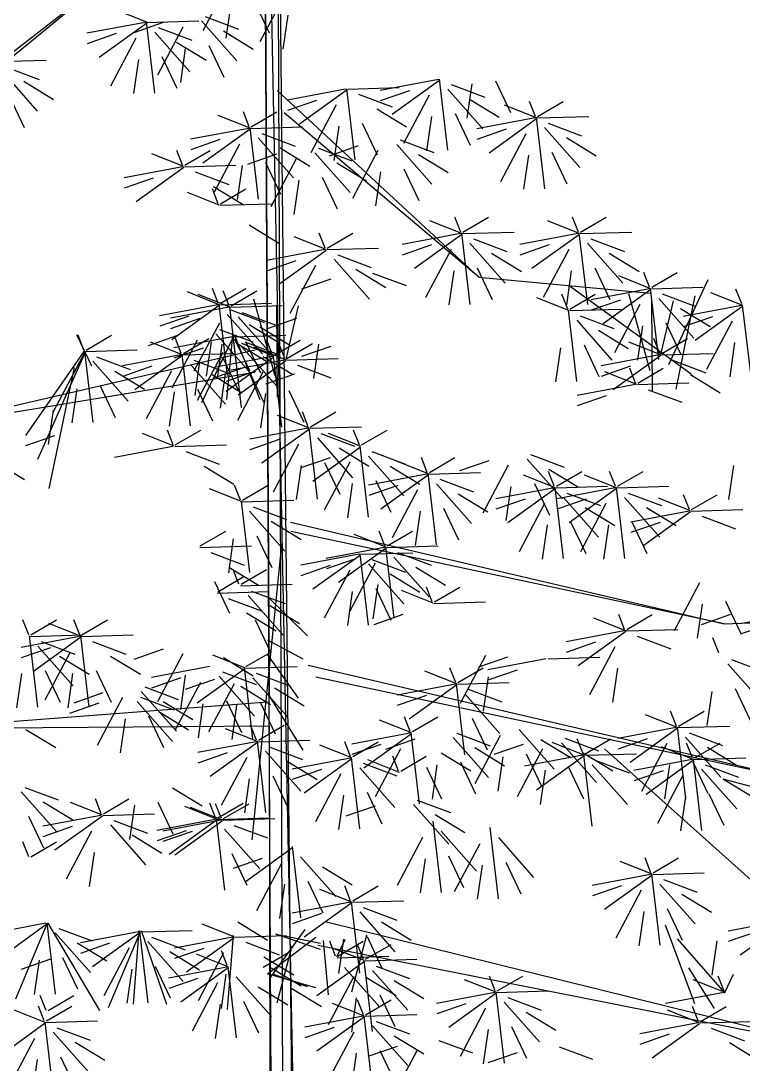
# Model space of a CAD drawing. Header units: metres. Extents: x 563371 to 571261, y 2062953 to 2068466.
# Drawn here: x 568888.056 to 568890.899, y 2065875.618 to 2065879.726 of the extents above; entities that cross this region are included whole.
import ezdxf

# ---------------------------------------------------------------- set-up
doc = ezdxf.new("R2010")
doc.units = ezdxf.units.M
doc.linetypes.add('ACAD_ISO10W100', pattern=[18.5, 12, -3, 0.5, -3])
doc.linetypes.add('HIDDEN', pattern=[0.375, 0.25, -0.125])
for name, color, linetype in [('1-CAY XANH', 7, 'CONTINUOUS'), ('ghichieudai', 7, 'CONTINUOUS'), ('LogDg phu', 7, 'CONTINUOUS'), ('MATCATDUONG', 8, 'CONTINUOUS'), ('TimDg', 222, 'CONTINUOUS')]:
    doc.layers.add(name, color=color, linetype=linetype)

# ---------------------------------------------------------------- blocks, each defined once
blk = doc.blocks.new('ca')
at = {"layer": '1-CAY XANH', "color": 17}
for p, q in [((0.641, 64.954), (-0.644, 0.027)), ((0.305, 0.047), (0.641, 64.954)), ((0.405, 63.355), (-0.261, 0)), ((0.405, 62.413), (0.148, 0)), ((3.326, 58.595), (7.066, 55.521)), ((3.326, 58.595), (5.247, 57.099)), ((0.404, 56.599), (-3.127, 53.332)), ((-3.127, 53.332), (0.279, 56.212)), ((0.874, 55.926), (1.706, 55.326)), ((0.788, 52.055), (6.535, 50.722)), ((6.535, 50.722), (0.792, 51.67)), ((0.168, 49.043), (-7.417, 47.269)), ((-7.417, 47.269), (0.167, 48.885)), ((-0.141, 46.546), (-9.065, 44.458)), ((-9.065, 44.458), (-0.272, 46.332)), ((0.572, 45.898), (6.586, 45.438)), ((6.586, 45.438), (0.545, 45.484)), ((-5.325, 45.077), (-9.04, 41.743)), ((-0.437, 42.057), (-9.371, 39.844)), ((-0.307, 41.643), (-9.371, 39.844))]:
    blk.add_line(p, q, dxfattribs=at)
at = {"layer": '1-CAY XANH', "color": 3}
for p, q in [((0.641, 64.954), (0.546, 46.012)), ((1.261, 58.486), (1.705, 57.645)), ((0.262, 58.292), (0.706, 57.451)), ((0.805, 58.165), (0.543, 57.612)), ((1.216, 58.114), (1.302, 57.514)), ((0.217, 57.92), (0.303, 57.321)), ((1.665, 57.896), (1.079, 57.676)), ((2.686, 57.796), (3.244, 58.017)), ((1.727, 57.818), (1.11, 57.122)), ((2.675, 57.793), (1.772, 57.821)), ((2.484, 57.703), (1.898, 57.482)), ((2.054, 57.711), (2.499, 56.869)), ((2.398, 57.789), (2.908, 57.612)), ((2.543, 56.554), (2.689, 57.8)), ((2.686, 57.781), (3.517, 57.18)), ((2.71, 57.793), (3.73, 57.601)), ((1.345, 57.643), (0.825, 57.326)), ((2.546, 57.624), (1.929, 56.928)), ((2.874, 57.517), (3.319, 56.675)), ((3.217, 57.596), (3.728, 57.418)), ((1.599, 57.39), (1.337, 56.836)), ((2.165, 57.449), (1.645, 57.132)), ((2.01, 57.338), (2.096, 56.739)), ((2.419, 57.196), (2.157, 56.642)), ((2.829, 57.144), (2.915, 56.545)), ((5.345, 57.104), (4.442, 57.132)), ((5.154, 57.014), (4.568, 56.794)), ((-2.584, 55.554), (-2.438, 56.8)), ((-2.417, 56.793), (-1.397, 56.601)), ((5.216, 56.936), (4.599, 56.24)), ((-3.413, 56.768), (-3.676, 56.214)), ((-2.643, 56.703), (-3.228, 56.482)), ((-2.58, 56.624), (-3.197, 55.928)), ((-3.003, 56.716), (-2.917, 56.117)), ((-2.441, 56.781), (-1.61, 56.18)), ((-0.83, 56.625), (-1.733, 56.653)), ((-0.962, 55.386), (-0.816, 56.632)), ((-0.819, 56.613), (0.013, 56.012)), ((-0.794, 56.625), (0.225, 56.433)), ((4.835, 56.761), (4.315, 56.444)), ((-2.962, 56.449), (-3.482, 56.132)), ((-2.253, 56.517), (-1.808, 55.675)), ((-1.91, 56.596), (-1.399, 56.418)), ((-1.02, 56.535), (-1.606, 56.314)), ((-0.287, 56.428), (0.223, 56.25)), ((5.089, 56.507), (4.826, 55.954)), ((-4.152, 56.146), (-4.598, 56.406)), ((-4.134, 56.122), (-3.576, 56.344)), ((-4.115, 56.146), (-4.013, 56.406)), ((-1.339, 56.281), (-1.86, 55.965)), ((-0.63, 56.349), (-0.186, 55.507)), ((-4.145, 56.119), (-5.048, 56.147)), ((-4.277, 54.88), (-4.131, 56.126)), ((-4.134, 56.107), (-3.303, 55.506)), ((-4.11, 56.119), (-3.09, 55.927)), ((-2.708, 56.196), (-2.97, 55.642)), ((-2.297, 56.144), (-2.211, 55.545)), ((0.856, 55.965), (0.41, 56.226)), ((0.874, 55.942), (1.433, 56.163)), ((0.893, 55.965), (0.995, 56.226)), ((-4.335, 56.029), (-4.921, 55.809)), ((-4.273, 55.95), (-4.89, 55.254)), ((-3.602, 55.922), (-3.092, 55.744)), ((-1.086, 56.028), (-1.348, 55.474)), ((-0.675, 55.976), (-0.589, 55.377)), ((0.863, 55.938), (-0.04, 55.966)), ((0.731, 54.699), (0.877, 55.946)), ((0.899, 55.938), (1.918, 55.747)), ((-4.655, 55.775), (-5.175, 55.459)), ((-3.946, 55.843), (-3.501, 55.001)), ((-1.749, 55.736), (-2.335, 55.516)), ((0.673, 55.848), (0.087, 55.628)), ((0.735, 55.77), (0.118, 55.074)), ((1.406, 55.741), (1.916, 55.563)), ((-4.401, 55.522), (-4.663, 54.968)), ((-1.687, 55.658), (-2.304, 54.962)), ((-1.359, 55.55), (-0.914, 54.709)), ((-1.016, 55.629), (-0.506, 55.451)), ((-0.319, 55.591), (-0.905, 55.37)), ((-0.257, 55.512), (-0.874, 54.816)), ((0.353, 55.595), (-0.167, 55.278)), ((1.063, 55.662), (1.507, 54.821)), ((2.02, 55.292), (1.574, 55.552)), ((2.057, 55.292), (2.159, 55.552)), ((-3.99, 55.471), (-3.904, 54.871)), ((-2.068, 55.483), (-2.588, 55.166)), ((-0.638, 55.337), (-1.158, 55.02)), ((0.071, 55.405), (0.516, 54.563)), ((0.607, 55.341), (0.345, 54.788)), ((0.414, 55.484), (0.925, 55.306)), ((2.038, 55.268), (2.597, 55.489)), ((-1.815, 55.229), (-2.077, 54.676)), ((-1.404, 55.178), (-1.318, 54.579)), ((1.018, 55.29), (1.104, 54.691)), ((2.027, 55.265), (1.124, 55.292)), ((1.837, 55.174), (1.251, 54.954)), ((2.038, 55.252), (2.87, 54.652)), ((2.062, 55.265), (3.082, 55.073)), ((-0.384, 55.084), (-0.647, 54.53)), ((0.026, 55.032), (0.112, 54.433)), ((2.57, 55.067), (3.08, 54.889)), ((1.397, 54.618), (0.951, 54.878)), ((1.517, 54.921), (0.997, 54.604)), ((1.415, 54.594), (1.973, 54.815)), ((1.434, 54.618), (1.536, 54.878)), ((1.404, 54.591), (0.501, 54.619)), ((-4.903, 54.122), (-5.349, 54.383)), ((-4.885, 54.099), (-4.327, 54.32)), ((-4.866, 54.122), (-4.764, 54.383)), ((-2.845, 54.122), (-3.292, 54.383)), ((-2.827, 54.099), (-2.269, 54.32)), ((-2.808, 54.122), (-2.706, 54.383)), ((0.894, 54.247), (0.374, 53.93)), ((-4.896, 54.095), (-5.799, 54.123)), ((-5.028, 52.856), (-4.882, 54.103)), ((-4.885, 54.083), (-4.053, 53.483)), ((-4.861, 54.095), (-3.841, 53.904)), ((-2.838, 54.095), (-3.741, 54.123)), ((-2.97, 52.856), (-2.825, 54.103)), ((-2.827, 54.083), (-1.996, 53.483)), ((-2.803, 54.095), (-1.783, 53.904)), ((-0.472, 53.842), (-0.919, 54.102)), ((-0.435, 53.842), (-0.333, 54.102)), ((-5.086, 54.005), (-5.672, 53.785)), ((-5.024, 53.927), (-5.641, 53.231)), ((-4.353, 53.898), (-3.843, 53.72)), ((-3.029, 54.005), (-3.615, 53.785)), ((-2.967, 53.927), (-3.584, 53.231)), ((-2.296, 53.898), (-1.786, 53.72)), ((-0.454, 53.819), (0.104, 54.04)), ((-5.406, 53.752), (-5.926, 53.435)), ((-4.696, 53.819), (-4.252, 52.978)), ((-3.348, 53.752), (-3.868, 53.435)), ((-2.639, 53.819), (-2.194, 52.978)), ((-0.465, 53.815), (-1.368, 53.843)), ((-0.656, 53.725), (-1.242, 53.505)), ((-0.454, 53.803), (0.377, 53.203)), ((-0.43, 53.815), (0.59, 53.623)), ((-5.152, 53.498), (-5.414, 52.945)), ((-3.094, 53.498), (-3.357, 52.945)), ((-0.594, 53.647), (-1.211, 52.951)), ((-0.266, 53.539), (0.179, 52.698)), ((0.077, 53.618), (0.588, 53.44)), ((-6.149, 53.156), (-6.595, 53.416)), ((-6.131, 53.132), (-5.573, 53.354)), ((-3.127, 53.332), (-6.124, 53.055)), ((-6.112, 53.156), (-6.01, 53.416)), ((-4.741, 53.447), (-4.655, 52.848)), ((-2.684, 53.447), (-2.598, 52.848)), ((-1.267, 53.406), (-1.853, 53.186)), ((-0.975, 53.472), (-1.495, 53.155)), ((-6.447, 51.804), (-7.134, 53.294)), ((-6.142, 53.129), (-7.045, 53.157)), ((-4.702, 53.186), (-6.841, 51.642)), ((-6.274, 51.89), (-6.128, 53.137)), ((-0.534, 53.299), (-0.024, 53.122)), ((1.397, 52.876), (0.951, 53.136)), ((1.434, 52.876), (1.536, 53.136)), ((-7.742, 52.84), (-7.183, 53.061)), ((-7.723, 52.864), (-7.621, 53.124)), ((-6.333, 53.039), (-6.918, 52.819)), ((-6.574, 51.375), (-6.907, 53.008)), ((-6.27, 52.961), (-6.887, 52.265)), ((-6.131, 53.117), (-5.3, 52.517)), ((-6.119, 51.696), (-5.745, 53.041)), ((-6.107, 53.129), (-5.087, 52.937)), ((-4.715, 52.775), (-5.161, 53.035)), ((-4.697, 52.751), (-4.138, 52.972)), ((-4.678, 52.775), (-4.576, 53.035)), ((0.44, 51.607), (0.814, 52.951)), ((1.208, 52.834), (0.761, 53.095)), ((1.226, 52.811), (1.784, 53.032)), ((1.245, 52.834), (1.347, 53.095)), ((1.415, 52.852), (1.973, 53.074)), ((-7.885, 51.598), (-7.739, 52.844)), ((-7.742, 52.825), (-6.91, 52.224)), ((-7.717, 52.837), (-6.698, 52.645)), ((-6.652, 52.785), (-7.172, 52.469)), ((-6.521, 52.919), (-6.304, 51.98)), ((-6.164, 51.324), (-6.148, 52.91)), ((-5.943, 52.853), (-5.498, 52.012)), ((-4.708, 52.748), (-5.611, 52.776)), ((-5.6, 52.932), (-5.089, 52.754)), ((0.038, 52.83), (0.254, 51.89)), ((1.215, 52.807), (0.312, 52.835)), ((0.395, 51.234), (0.41, 52.821)), ((1.404, 52.849), (0.501, 52.877)), ((1.083, 51.568), (1.229, 52.815)), ((1.25, 52.807), (2.27, 52.616)), ((1.272, 51.61), (1.418, 52.856)), ((1.415, 52.837), (2.247, 52.236)), ((1.439, 52.849), (2.459, 52.657)), ((-7.21, 52.639), (-6.7, 52.462)), ((-4.898, 52.657), (-5.484, 52.437)), ((-4.84, 51.509), (-4.694, 52.755)), ((0.067, 52.61), (0.577, 52.432)), ((1.024, 52.717), (0.439, 52.497)), ((1.087, 52.639), (0.47, 51.943)), ((1.214, 52.759), (0.628, 52.539)), ((1.276, 52.68), (0.659, 51.984)), ((1.757, 52.61), (2.268, 52.432)), ((1.947, 52.652), (2.457, 52.474)), ((-7.553, 52.561), (-7.109, 51.719)), ((-6.398, 52.532), (-6.66, 51.979)), ((-5.987, 52.481), (-5.902, 51.881)), ((-5.218, 52.404), (-5.738, 52.087)), ((-4.836, 52.579), (-5.453, 51.883)), ((0.705, 52.464), (0.185, 52.147)), ((0.894, 52.505), (0.374, 52.189)), ((1.413, 52.419), (0.828, 52.199)), ((1.414, 52.531), (1.859, 51.69)), ((-6.325, 51.999), (-6.772, 52.259)), ((-6.288, 51.999), (-6.186, 52.259)), ((0.446, 51.972), (-0.001, 52.232)), ((1.157, 52.29), (0.254, 52.318)), ((0.483, 51.972), (0.585, 52.232)), ((1.15, 52.317), (0.704, 51.194)), ((1.476, 52.34), (0.859, 51.644)), ((1.148, 52.252), (0.886, 51.698)), ((1.025, 51.051), (1.171, 52.298)), ((1.168, 52.294), (1.726, 51.132)), ((1.187, 52.317), (1.289, 51.194)), ((1.192, 52.29), (2.212, 52.098)), ((2.044, 51.999), (1.597, 52.26)), ((1.803, 52.233), (2.248, 51.391)), ((2.081, 51.999), (2.183, 52.26)), ((2.146, 52.312), (2.657, 52.134)), ((3.746, 52.058), (3.3, 52.318)), ((3.911, 52.332), (3.649, 51.779)), ((3.783, 52.058), (3.885, 52.318)), ((-7.598, 52.188), (-7.512, 51.589)), ((-6.307, 51.976), (-5.749, 52.197)), ((-4.964, 52.151), (-5.226, 51.597)), ((-4.553, 52.099), (-4.467, 51.5)), ((-0.534, 52.121), (-0.024, 51.943)), ((-0.321, 52.159), (-0.235, 51.56)), ((0.233, 51.91), (-0.213, 52.17)), ((0.251, 51.886), (0.809, 52.107)), ((0.27, 51.91), (0.372, 52.17)), ((0.967, 52.2), (0.381, 51.98)), ((1.029, 52.122), (0.412, 51.426)), ((0.464, 51.948), (1.022, 52.17)), ((1.094, 52.165), (0.574, 51.849)), ((0.959, 52.21), (0.697, 51.657)), ((1.369, 52.159), (1.455, 51.56)), ((1.559, 52.201), (1.645, 51.601)), ((1.7, 52.093), (2.21, 51.915)), ((2.062, 51.976), (2.62, 52.197)), ((3.753, 52.031), (2.85, 52.059)), ((3.621, 50.792), (3.767, 52.038)), ((-6.318, 51.972), (-7.221, 52)), ((-6.509, 51.882), (-7.095, 51.662)), ((-6.307, 51.96), (-5.476, 51.36)), ((-6.283, 51.972), (-5.263, 51.78)), ((0.24, 51.883), (-0.663, 51.911)), ((0.647, 51.947), (0.127, 51.63)), ((0.251, 51.871), (1.083, 51.27)), ((0.275, 51.883), (1.295, 51.691)), ((0.321, 50.706), (0.467, 51.952)), ((0.464, 51.933), (1.295, 51.332)), ((0.488, 51.945), (1.508, 51.753)), ((1.348, 51.912), (1.086, 51.358)), ((2.051, 51.972), (1.148, 52)), ((1.86, 51.882), (1.274, 51.662)), ((1.356, 52.014), (1.801, 51.173)), ((1.759, 51.861), (1.844, 51.261)), ((1.919, 50.733), (2.065, 51.98)), ((2.062, 51.96), (2.893, 51.36)), ((2.086, 51.972), (3.106, 51.781)), ((3.563, 51.941), (2.977, 51.72)), ((3.625, 51.862), (3.008, 51.166)), ((3.764, 52.034), (4.323, 50.979)), ((3.764, 52.019), (4.596, 50.142)), ((3.788, 52.031), (4.808, 50.563)), ((-5.904, 51.481), (-6.35, 51.741)), ((-5.886, 51.457), (-5.328, 51.678)), ((-5.867, 51.481), (-5.765, 51.741)), ((-5.776, 51.775), (-5.266, 51.597)), ((0.05, 51.793), (-0.536, 51.572)), ((0.901, 51.693), (0.639, 51.14)), ((0.783, 51.686), (1.293, 51.508)), ((0.995, 51.748), (1.506, 51.57)), ((1.922, 51.804), (1.305, 51.108)), ((2.25, 51.696), (2.695, 50.855)), ((2.593, 51.775), (3.103, 51.597)), ((3.243, 51.687), (2.723, 51.371)), ((3.953, 51.755), (4.397, 49.637)), ((-6.828, 51.629), (-7.348, 51.312)), ((0.099, 51.637), (0.609, 51.459)), ((0.652, 51.669), (1.097, 50.827)), ((1.541, 51.629), (1.021, 51.312)), ((1.312, 51.642), (1.398, 51.042)), ((-5.897, 51.454), (-6.8, 51.482)), ((-6.087, 51.364), (-6.673, 51.143)), ((-5.862, 51.454), (-4.842, 51.262)), ((0.197, 51.348), (-0.065, 50.794)), ((1.795, 51.375), (1.532, 50.822)), ((2.205, 51.324), (2.291, 50.725)), ((3.497, 51.434), (3.235, 50.88)), ((3.908, 51.382), (3.994, 50.783)), ((-5.354, 51.257), (-4.844, 51.079)), ((0.607, 51.297), (0.693, 50.697)), ((-0.178, 50.715), (-0.625, 50.976)), ((-0.141, 50.715), (-0.039, 50.976)), ((4.322, 51.004), (4.407, 50.405)), ((-0.16, 50.692), (0.398, 50.913)), ((-1.072, 50.398), (-1.518, 50.658)), ((-0.171, 50.688), (-1.074, 50.716)), ((-1.054, 50.374), (-0.496, 50.595)), ((-1.035, 50.398), (-0.933, 50.658)), ((-0.362, 50.598), (-0.948, 50.378)), ((-0.303, 49.449), (-0.157, 50.696)), ((-0.16, 50.676), (0.671, 50.076)), ((-0.136, 50.688), (0.884, 50.497)), ((2.185, 50.398), (1.738, 50.658)), ((2.203, 50.374), (2.761, 50.595)), ((2.222, 50.398), (2.324, 50.658)), ((-0.3, 50.52), (-0.917, 49.824)), ((0.028, 50.412), (0.473, 49.571)), ((0.371, 50.491), (0.881, 50.313)), ((2.192, 50.371), (1.289, 50.398)), ((4.296, 50.557), (4.806, 50.379)), ((-4.03, 50.229), (-4.616, 50.009)), ((-1.255, 50.28), (-1.841, 50.06)), ((-0.681, 50.345), (-1.201, 50.028)), ((-1.197, 49.131), (-1.051, 50.378)), ((-1.054, 50.358), (-0.222, 49.758)), ((2.001, 50.28), (1.415, 50.06)), ((2.227, 50.371), (3.247, 50.179)), ((-7.576, 50.04), (-7.49, 49.441)), ((-3.968, 50.151), (-4.585, 49.455)), ((-3.64, 50.044), (-3.195, 49.202)), ((-3.297, 50.122), (-2.787, 49.945)), ((-2.259, 49.914), (-2.706, 50.175)), ((-2.241, 49.891), (-1.683, 50.112)), ((-2.222, 49.914), (-2.12, 50.175)), ((-1.193, 50.202), (-1.81, 49.506)), ((-0.866, 50.094), (-0.421, 49.253)), ((-0.427, 50.091), (-0.69, 49.538)), ((-0.522, 50.173), (-0.012, 49.996)), ((-0.017, 50.04), (0.069, 49.441)), ((5.345, 50.107), (4.825, 49.79)), ((-5.551, 49.673), (-5.998, 49.933)), ((-5.533, 49.649), (-4.975, 49.871)), ((-5.514, 49.673), (-5.412, 49.933)), ((-4.481, 49.673), (-4.928, 49.933)), ((-4.349, 49.976), (-4.869, 49.659)), ((-4.463, 49.649), (-3.905, 49.871)), ((-4.444, 49.673), (-4.342, 49.933)), ((-2.252, 49.887), (-3.155, 49.915)), ((-2.384, 48.648), (-2.238, 49.895)), ((-2.241, 49.875), (-1.41, 49.275)), ((-2.217, 49.887), (-1.197, 49.696)), ((-1.575, 50.027), (-2.095, 49.71)), ((1.682, 50.027), (1.162, 49.71)), ((-5.544, 49.646), (-6.447, 49.674)), ((-4.474, 49.646), (-5.377, 49.674)), ((-4.095, 49.723), (-4.358, 49.169)), ((-3.685, 49.671), (-3.599, 49.072)), ((-2.443, 49.797), (-3.029, 49.577)), ((-2.381, 49.719), (-2.998, 49.023)), ((-1.71, 49.69), (-1.199, 49.512)), ((-1.321, 49.773), (-1.583, 49.22)), ((-0.91, 49.722), (-0.824, 49.123)), ((1.009, 49.431), (0.563, 49.692)), ((1.046, 49.431), (1.148, 49.692)), ((-6.844, 49.266), (-7.291, 49.526)), ((-6.807, 49.266), (-6.705, 49.526)), ((-5.735, 49.556), (-6.321, 49.335)), ((-5.676, 48.407), (-5.53, 49.653)), ((-5.533, 49.634), (-4.702, 49.033)), ((-5.509, 49.646), (-4.489, 49.454)), ((-4.665, 49.556), (-5.251, 49.335)), ((-4.606, 48.407), (-4.46, 49.653)), ((-4.463, 49.634), (-3.632, 49.033)), ((-4.439, 49.646), (-3.419, 49.454)), ((-2.762, 49.544), (-3.282, 49.227)), ((-2.053, 49.611), (-1.608, 48.77)), ((1.027, 49.408), (1.585, 49.629)), ((-6.826, 49.242), (-6.268, 49.464)), ((-6.054, 49.302), (-6.574, 48.986)), ((-5.672, 49.477), (-6.289, 48.781)), ((-4.984, 49.302), (-5.504, 48.986)), ((-5.345, 49.37), (-4.9, 48.528)), ((-4.603, 49.477), (-5.22, 48.781)), ((-5.002, 49.449), (-4.491, 49.271)), ((-4.275, 49.37), (-3.83, 48.528)), ((-3.932, 49.449), (-3.421, 49.271)), ((1.016, 49.404), (0.113, 49.432)), ((0.826, 49.314), (0.24, 49.094)), ((0.884, 48.165), (1.03, 49.412)), ((-6.837, 49.239), (-7.74, 49.267)), ((-7.028, 49.149), (-7.614, 48.929)), ((-6.826, 49.227), (-5.995, 48.626)), ((-6.802, 49.239), (-5.782, 49.047)), ((-2.508, 49.29), (-2.77, 48.737)), ((-2.098, 49.239), (-2.012, 48.64)), ((0.888, 49.236), (0.271, 48.54)), ((-6.295, 49.042), (-5.785, 48.864)), ((-5.8, 49.049), (-6.062, 48.495)), ((-5.39, 48.997), (-5.304, 48.398)), ((-4.73, 49.049), (-4.993, 48.495)), ((-4.32, 48.997), (-4.234, 48.398)), ((0.506, 49.061), (-0.014, 48.744)), ((-1.518, 48.63), (-1.965, 48.891)), ((-1.501, 48.607), (-0.942, 48.828)), ((-1.482, 48.63), (-1.38, 48.891)), ((0.76, 48.807), (0.498, 48.254)), ((1.171, 48.756), (1.257, 48.157)), ((1.75, 48.63), (1.303, 48.891)), ((-1.512, 48.603), (-2.414, 48.631)), ((-1.643, 47.364), (-1.498, 48.611)), ((-1.501, 48.591), (-0.669, 47.991)), ((-1.476, 48.603), (-0.456, 48.412)), ((0.839, 43.486), (0.319, 48.656)), ((1.757, 48.603), (0.854, 48.631)), ((-1.702, 48.513), (-2.288, 48.293)), ((-1.64, 48.435), (-2.257, 47.739)), ((-1.065, 48.483), (-1.968, 48.511)), ((-1.255, 48.393), (-1.841, 48.173)), ((-1.197, 47.244), (-1.051, 48.491)), ((-1.054, 48.471), (-0.222, 47.871)), ((-1.03, 48.483), (-0.01, 48.291)), ((-0.969, 48.406), (-0.459, 48.228)), ((1.566, 48.513), (0.98, 48.293)), ((-2.021, 48.26), (-2.542, 47.943)), ((-1.193, 48.315), (-1.81, 47.619)), ((-1.312, 48.327), (-0.867, 47.486)), ((-0.866, 48.207), (-0.421, 47.366)), ((-0.522, 48.286), (-0.012, 48.108)), ((1.035, 47.958), (0.588, 48.219)), ((1.247, 48.26), (0.727, 47.943)), ((1.072, 47.958), (1.174, 48.219)), ((-1.575, 48.139), (-2.095, 47.823)), ((1.444, 47.829), (0.998, 48.09)), ((-6.986, 47.984), (-6.541, 47.143)), ((-2.346, 47.651), (-2.792, 47.911)), ((-2.328, 47.628), (-1.77, 47.849)), ((-2.309, 47.651), (-2.207, 47.911)), ((-1.321, 47.886), (-1.583, 47.333)), ((-1.357, 47.955), (-1.271, 47.356)), ((1.042, 47.931), (0.139, 47.959)), ((0.851, 47.841), (0.265, 47.621)), ((1.501, 48.006), (1.239, 47.453)), ((-7.441, 47.663), (-7.704, 47.11)), ((-0.91, 47.835), (-0.824, 47.235)), ((0.572, 47.746), (-0.128, 47.056)), ((0.913, 47.763), (0.296, 47.067)), ((1.451, 47.802), (0.548, 47.83)), ((1.261, 47.712), (0.675, 47.492)), ((-7.031, 47.612), (-6.945, 47.013)), ((-2.339, 47.624), (-3.242, 47.652)), ((0.532, 47.588), (0.012, 47.271)), ((-7.417, 47.269), (-10.644, 47.38)), ((-8.714, 47.46), (-7.694, 47.268)), ((-7.525, 47.428), (-7.014, 47.25)), ((-5.711, 47.169), (-6.157, 47.429)), ((-5.693, 47.145), (-5.135, 47.366)), ((-5.674, 47.169), (-5.572, 47.429)), ((-1.797, 47.427), (-1.286, 47.249)), ((0.941, 47.459), (0.421, 47.142)), ((0.786, 47.334), (0.524, 46.781)), ((3.819, 47.074), (3.373, 47.334)), ((3.856, 47.074), (3.958, 47.334)), ((4.713, 47.074), (4.266, 47.334)), ((4.749, 47.074), (4.851, 47.334)), ((-8.207, 47.262), (-7.697, 47.085)), ((-5.704, 47.142), (-6.607, 47.17)), ((-5.693, 47.13), (-4.862, 46.529)), ((-5.669, 47.142), (-4.649, 46.95)), ((3.837, 47.05), (4.395, 47.271)), ((-7.322, 46.761), (-7.22, 47.021)), ((-5.895, 47.052), (-6.48, 46.831)), ((-5.162, 46.945), (-4.651, 46.767)), ((0.572, 46.989), (-0.045, 46.655)), ((3.826, 47.046), (2.923, 47.074)), ((3.635, 46.956), (3.05, 46.736)), ((3.694, 45.807), (3.84, 47.054)), ((4.719, 47.046), (3.817, 47.074)), ((3.837, 47.034), (4.668, 46.434)), ((3.861, 47.046), (4.881, 46.855)), ((4.529, 46.956), (3.943, 46.736)), ((4.588, 45.807), (4.733, 47.054)), ((-5.505, 46.866), (-5.06, 46.024)), ((0.952, 46.519), (0.505, 46.779)), ((2.054, 46.742), (2.499, 45.901)), ((2.397, 46.821), (2.908, 46.643)), ((4.591, 46.878), (3.974, 46.182)), ((4.025, 46.77), (4.47, 45.929)), ((4.368, 46.849), (4.879, 46.671)), ((-7.543, 46.643), (-8.128, 46.423)), ((-7.48, 46.565), (-8.097, 45.869)), ((-4.337, 46.655), (-5.24, 46.683)), ((-4.302, 46.655), (-3.282, 46.463)), ((-3.626, 46.684), (-3.116, 46.506)), ((-3.241, 46.711), (-2.796, 45.87)), ((0.572, 46.722), (0.037, 45.965)), ((1.345, 46.675), (0.825, 46.358)), ((0.97, 46.495), (1.528, 46.717)), ((3.316, 46.703), (2.796, 46.386)), ((4.21, 46.703), (3.69, 46.386)), ((-5.549, 46.493), (-5.464, 45.894)), ((-3.794, 46.458), (-3.284, 46.28)), ((-2.756, 46.239), (-3.202, 46.499)), ((-2.738, 46.215), (-2.18, 46.436)), ((-2.719, 46.239), (-2.617, 46.499)), ((0.958, 46.492), (0.056, 46.52)), ((0.768, 46.402), (0.182, 46.182)), ((1.357, 46.427), (0.771, 46.207)), ((0.827, 45.253), (0.972, 46.499)), ((0.97, 46.48), (1.801, 45.879)), ((1.583, 46.517), (2.603, 46.325)), ((3.57, 46.449), (3.308, 45.896)), ((3.981, 46.398), (4.066, 45.799)), ((4.463, 46.449), (4.201, 45.896)), ((4.874, 46.398), (4.96, 45.799)), ((-2.749, 46.212), (-3.652, 46.239)), ((-3.286, 46.339), (-3.2, 45.739)), ((-2.881, 44.973), (-2.735, 46.219)), ((-2.738, 46.2), (-1.906, 45.599)), ((-2.714, 46.212), (-1.694, 46.02)), ((0.83, 46.323), (0.213, 45.627)), ((1.419, 46.349), (0.802, 45.653)), ((1.158, 46.216), (1.603, 45.374)), ((1.501, 46.295), (2.011, 46.117)), ((1.747, 46.241), (2.192, 45.4)), ((2.01, 46.37), (2.095, 45.77)), ((2.09, 46.32), (2.6, 46.142)), ((-7.608, 46.137), (-7.87, 45.583)), ((-7.197, 46.085), (-7.112, 45.486)), ((-2.939, 46.121), (-3.525, 45.901)), ((-2.877, 46.043), (-3.494, 45.347)), ((-2.206, 46.014), (-1.696, 45.837)), ((0.449, 46.148), (-0.071, 45.832)), ((0.572, 46.054), (-0.045, 45.053)), ((1.038, 46.174), (0.518, 45.857)), ((2.719, 46.164), (2.133, 45.943)), ((2.781, 46.085), (2.164, 45.389)), ((3.452, 46.057), (3.962, 45.879)), ((0.702, 45.895), (0.44, 45.341)), ((1.292, 45.92), (1.029, 45.367)), ((1.113, 45.844), (1.199, 45.244)), ((1.702, 45.869), (1.788, 45.269)), ((2.4, 45.91), (1.879, 45.594)), ((2.791, 45.984), (2.206, 45.764)), ((2.854, 45.906), (2.237, 45.21)), ((3.109, 45.978), (3.553, 45.136)), ((3.524, 45.877), (4.035, 45.699)), ((-6.618, 45.477), (-7.065, 45.737)), ((-6.6, 45.453), (-6.042, 45.674)), ((-6.581, 45.477), (-6.479, 45.737)), ((2.472, 45.73), (1.952, 45.414)), ((2.653, 45.657), (2.391, 45.103)), ((-6.611, 45.45), (-7.514, 45.477)), ((-3.005, 45.615), (-3.267, 45.061)), ((-1.962, 45.38), (-2.408, 45.64)), ((-1.944, 45.356), (-1.386, 45.578)), ((-1.925, 45.38), (-1.823, 45.64)), ((0.729, 45.231), (0.283, 45.492)), ((0.545, 45.484), (0.531, 38.946)), ((0.766, 45.231), (0.868, 45.492)), ((3.064, 45.605), (3.15, 45.006)), ((-6.802, 45.359), (-7.388, 45.139)), ((-6.74, 45.281), (-7.357, 44.585)), ((-6.743, 44.211), (-6.598, 45.457)), ((-6.6, 45.438), (-5.769, 44.837)), ((-6.576, 45.45), (-5.556, 45.258)), ((-3.827, 45.417), (-4.444, 44.722)), ((-3.499, 45.31), (-3.054, 44.469)), ((-2.737, 45.354), (-3.323, 45.134)), ((-2.087, 44.114), (-1.941, 45.36)), ((-1.944, 45.341), (-1.112, 44.74)), ((-1.92, 45.353), (-0.9, 45.161)), ((0.747, 45.208), (1.305, 45.429)), ((4.797, 45.419), (4.277, 45.102)), ((-7.121, 45.106), (-7.641, 44.789)), ((-6.898, 44.919), (-7.345, 45.179)), ((-6.88, 44.895), (-6.322, 45.116)), ((-6.862, 44.919), (-6.759, 45.179)), ((-6.412, 45.174), (-5.967, 44.332)), ((-6.069, 45.252), (-5.559, 45.075)), ((-4.984, 44.994), (-5.431, 45.254)), ((-4.63, 45.263), (-5.216, 45.043)), ((-4.568, 45.184), (-5.185, 44.489)), ((-4.966, 44.97), (-4.408, 45.191)), ((-4.947, 44.994), (-4.845, 45.254)), ((-4.208, 45.242), (-4.728, 44.926)), ((-3.897, 45.156), (-3.386, 44.978)), ((-3.056, 45.101), (-3.576, 44.784)), ((-2.675, 45.276), (-3.292, 44.58)), ((-2.004, 45.247), (-1.493, 45.07)), ((-1.412, 45.156), (-0.902, 44.978)), ((-0.919, 44.943), (-1.365, 45.204)), ((-0.901, 44.92), (-0.343, 45.141)), ((-0.882, 44.943), (-0.78, 45.204)), ((0.736, 45.204), (-0.167, 45.232)), ((0.546, 45.114), (-0.04, 44.894)), ((0.604, 43.965), (0.75, 45.212)), ((0.747, 45.192), (1.578, 44.592)), ((0.771, 45.204), (1.791, 45.012)), ((-6.891, 44.891), (-7.794, 44.919)), ((-4.977, 44.967), (-5.88, 44.994)), ((-4.949, 45.009), (-5.469, 44.693)), ((-5.109, 43.727), (-4.963, 44.974)), ((-4.966, 44.954), (-4.135, 44.354)), ((-4.942, 44.967), (-3.922, 44.775)), ((-4.24, 45.077), (-3.795, 44.236)), ((-3.954, 44.989), (-4.217, 44.436)), ((-3.544, 44.938), (-3.458, 44.338)), ((-2.465, 45.009), (-2.985, 44.693)), ((-1.757, 44.69), (-2.203, 44.95)), ((-1.756, 45.077), (-1.311, 44.236)), ((-1.72, 44.69), (-1.618, 44.95)), ((-1.044, 43.677), (-0.898, 44.924)), ((-0.877, 44.916), (0.143, 44.725)), ((0.608, 45.036), (-0.009, 44.34)), ((0.935, 44.928), (1.38, 44.087)), ((1.278, 45.007), (1.789, 44.829)), ((-7.082, 44.801), (-7.668, 44.581)), ((-6.867, 44.853), (-7.13, 44.299)), ((-7.023, 43.652), (-6.878, 44.899)), ((-6.88, 44.879), (-6.049, 44.279)), ((-6.856, 44.891), (-5.836, 44.7)), ((-6.457, 44.801), (-6.371, 44.202)), ((-5.168, 44.876), (-5.754, 44.656)), ((-5.106, 44.798), (-5.723, 44.102)), ((-4.695, 44.756), (-4.957, 44.203)), ((-2.802, 44.847), (-3.064, 44.294)), ((-2.211, 44.756), (-2.473, 44.203)), ((-2.392, 44.796), (-2.306, 44.197)), ((-1.739, 44.666), (-1.181, 44.888)), ((-1.103, 44.826), (-1.688, 44.606)), ((-1.04, 44.748), (-1.657, 44.052)), ((-0.901, 44.904), (-0.07, 44.304)), ((0.226, 44.861), (-0.294, 44.544)), ((-7.392, 44.554), (-10.235, 43.807)), ((-7.02, 44.723), (-7.637, 44.027)), ((-6.692, 44.615), (-6.247, 43.774)), ((-6.349, 44.694), (-5.839, 44.516)), ((-4.285, 44.705), (-4.199, 44.105)), ((-0.713, 44.64), (-0.268, 43.799)), ((-0.37, 44.719), (0.141, 44.541)), ((0.48, 44.607), (0.218, 44.054)), ((0.891, 44.556), (0.977, 43.956)), ((-7.401, 44.548), (-7.921, 44.231)), ((2.235, 44.397), (1.715, 44.08)), ((4.818, 44.405), (4.233, 44.185)), ((-7.147, 44.294), (-7.41, 43.741)), ((-6.737, 44.243), (-6.651, 43.644)), ((-1.168, 44.319), (-1.43, 43.766)), ((-0.757, 44.268), (-0.672, 43.669)), ((3.443, 43.942), (2.996, 44.202)), ((3.479, 43.942), (3.581, 44.202)), ((4.881, 44.327), (4.264, 43.631)), ((-2.043, 44.183), (-2.629, 43.962)), ((-1.981, 44.104), (-2.598, 43.408)), ((-1.31, 44.076), (-0.8, 43.898)), ((1.342, 43.857), (0.896, 44.117)), ((1.444, 43.87), (0.998, 44.13)), ((1.36, 43.833), (1.918, 44.054)), ((1.379, 43.857), (1.481, 44.117)), ((1.462, 43.846), (2.02, 44.067)), ((1.481, 43.87), (1.583, 44.13)), ((2.489, 44.143), (2.226, 43.59)), ((2.899, 44.092), (2.985, 43.492)), ((3.46, 43.919), (4.019, 44.14)), ((4.499, 44.152), (3.979, 43.835)), ((-2.362, 43.929), (-2.882, 43.613)), ((1.349, 43.83), (0.446, 43.858)), ((1.451, 43.843), (0.548, 43.87)), ((1.319, 42.604), (1.465, 43.85)), ((1.384, 43.83), (2.404, 43.638)), ((1.462, 43.831), (2.294, 43.23)), ((1.486, 43.843), (2.506, 43.651)), ((3.449, 43.915), (2.547, 43.943)), ((3.259, 43.825), (2.673, 43.605)), ((3.46, 43.903), (4.292, 43.303)), ((3.485, 43.915), (4.505, 43.723)), ((4.753, 43.898), (4.491, 43.345)), ((-3.47, 42.455), (-3.324, 43.701)), ((-2.471, 42.565), (-2.325, 43.812)), ((1.159, 43.739), (0.573, 43.519)), ((1.323, 43.674), (0.706, 42.978)), ((1.36, 43.818), (2.192, 43.217)), ((1.994, 43.645), (2.504, 43.468)), ((3.321, 43.747), (2.704, 43.051)), ((3.649, 43.639), (4.093, 42.798)), ((3.992, 43.718), (4.502, 43.54)), ((-3.466, 43.525), (-4.083, 42.829)), ((-2.467, 43.636), (-3.084, 42.94)), ((-2.14, 43.528), (-1.695, 42.687)), ((1.892, 43.632), (2.402, 43.455)), ((2.94, 43.572), (2.419, 43.255)), ((-3.139, 43.418), (-2.694, 42.576)), ((-0.009, 42.12), (0.136, 43.367)), ((0.134, 43.347), (0.965, 42.747)), ((4.713, 43.189), (4.266, 43.449)), ((4.749, 43.189), (4.851, 43.449)), ((-6.172, 42.909), (-6.618, 43.169)), ((-6.154, 42.885), (-5.595, 43.106)), ((-6.135, 42.909), (-6.033, 43.169)), ((-3.594, 43.096), (-3.856, 42.543)), ((-2.595, 43.207), (-2.857, 42.654)), ((-2.184, 43.156), (-2.099, 42.557)), ((-0.006, 43.191), (-0.623, 42.495)), ((0.665, 43.162), (1.175, 42.985)), ((1.195, 43.246), (0.933, 42.692)), ((3.604, 43.267), (3.69, 42.667)), ((-6.165, 42.881), (-7.068, 42.909)), ((-3.183, 43.045), (-3.097, 42.446)), ((-0.387, 43.016), (-0.907, 42.699)), ((0.322, 43.083), (0.767, 42.242)), ((-6.355, 42.791), (-6.941, 42.571)), ((-6.296, 41.642), (-6.151, 42.889)), ((-6.154, 42.869), (-5.322, 42.269)), ((-6.129, 42.881), (-5.109, 42.69)), ((-0.133, 42.762), (-0.396, 42.209)), ((-6.293, 42.713), (-6.91, 42.017)), ((-5.965, 42.605), (-5.521, 41.764)), ((-5.622, 42.684), (-5.112, 42.506)), ((-0.919, 42.42), (-1.365, 42.681)), ((-0.901, 42.397), (-0.343, 42.618)), ((-0.882, 42.42), (-0.78, 42.681)), ((0.277, 42.711), (0.363, 42.112)), ((-6.674, 42.538), (-7.195, 42.221)), ((-0.912, 42.393), (-1.815, 42.421)), ((-1.044, 41.154), (-0.898, 42.401)), ((-0.901, 42.381), (-0.07, 41.781)), ((-0.877, 42.393), (0.143, 42.202)), ((-6.421, 42.284), (-6.683, 41.731)), ((-6.01, 42.233), (-5.924, 41.634)), ((-1.103, 42.303), (-1.688, 42.083)), ((-1.04, 42.225), (-1.657, 41.529)), ((-0.37, 42.196), (0.141, 42.018)), ((-8.528, 42.068), (-7.697, 41.468)), ((-8.504, 42.081), (-7.484, 41.889)), ((-1.422, 42.05), (-1.942, 41.733)), ((1.094, 42.05), (0.574, 41.733)), ((1.155, 41.787), (1.714, 42.009)), ((4.414, 42.026), (3.511, 40.501)), ((4.282, 40.787), (4.428, 42.034)), ((4.425, 42.03), (4.983, 40.698)), ((4.425, 42.014), (5.256, 41.414)), ((4.449, 42.026), (5.469, 41.834)), ((-7.997, 41.883), (-7.487, 41.706)), ((-6.9, 40.616), (-6.39, 41.991)), ((-0.905, 40.825), (-1.167, 41.825)), ((-0.354, 41.567), (0.428, 41.834)), ((-0.354, 41.674), (0.428, 41.83)), ((0.529, 41.06), (-0.088, 41.917)), ((1.144, 41.784), (0.241, 41.812)), ((1.174, 41.811), (1.276, 40.519)), ((2.791, 41.874), (1.888, 41.901)), ((2.784, 41.901), (2.338, 40.608)), ((2.659, 40.635), (2.805, 41.881)), ((2.802, 41.877), (3.361, 40.546)), ((2.802, 41.862), (3.634, 41.261)), ((2.821, 41.901), (2.923, 40.608)), ((2.827, 41.874), (3.846, 41.682)), ((4.223, 41.936), (3.637, 41.716)), ((4.285, 41.858), (3.668, 41.162)), ((-7.432, 40.801), (-6.6, 41.753)), ((-7.288, 41.717), (-7.202, 41.118)), ((-1.142, 41.396), (-1.589, 41.656)), ((-1.168, 41.796), (-1.43, 41.243)), ((-1.105, 41.396), (-1.003, 41.656)), ((-0.656, 41.449), (-1.102, 41.71)), ((-0.78, 41.736), (-0.635, 41.43)), ((-0.757, 41.745), (-0.672, 41.146)), ((-0.619, 41.449), (-0.517, 41.71)), ((-0.494, 40.774), (-0.408, 41.727)), ((0.572, 41.144), (-0.272, 41.784)), ((0.402, 40.631), (0.139, 41.631)), ((0.954, 41.694), (0.368, 41.474)), ((1.155, 41.772), (1.987, 41.172)), ((1.179, 41.784), (2.199, 41.592)), ((2.601, 41.783), (2.015, 41.563)), ((2.663, 41.705), (2.046, 41.009)), ((3.334, 41.676), (3.844, 41.499)), ((3.904, 41.683), (3.384, 41.366)), ((-0.649, 41.422), (-1.551, 41.45)), ((-1.124, 41.372), (-0.566, 41.593)), ((0.651, 41.256), (0.204, 41.516)), ((1.258, 41.261), (1.816, 41.483)), ((1.277, 41.285), (1.379, 41.545)), ((1.344, 41.508), (1.788, 40.667)), ((1.687, 41.587), (2.197, 41.409)), ((2.282, 41.53), (1.761, 41.213)), ((2.991, 41.598), (3.435, 40.756)), ((-1.135, 41.369), (-2.038, 41.396)), ((-1.326, 41.278), (-1.912, 41.058)), ((-1.267, 40.13), (-1.121, 41.376)), ((-1.124, 41.357), (-0.293, 40.756)), ((0.634, 41.44), (0.114, 41.124)), ((1.115, 40.019), (1.261, 41.265)), ((2.535, 41.277), (2.273, 40.723)), ((4.158, 41.429), (3.896, 40.876)), ((4.368, 41.395), (4.879, 41.217)), ((4.568, 41.378), (4.654, 40.778)), ((-7.575, 41.127), (-7.429, 40.821)), ((-7.413, 40.84), (-7.311, 41.1)), ((-7.244, 40.537), (-6.799, 41.248)), ((-3.447, 40.842), (-3.894, 41.102)), ((-3.41, 40.842), (-3.308, 41.102)), ((-1.264, 41.2), (-1.881, 40.504)), ((-0.777, 41.254), (-1.394, 40.558)), ((-0.936, 41.093), (-0.491, 40.251)), ((-0.272, 40.899), (0.572, 41.144)), ((0.467, 41.138), (-0.119, 40.918)), ((0.506, 41.249), (-0.014, 40.932)), ((1.118, 41.089), (0.501, 40.393)), ((1.258, 41.246), (2.089, 40.645)), ((1.282, 41.258), (2.302, 41.066)), ((1.299, 41.136), (1.385, 40.536)), ((2.946, 41.225), (3.032, 40.626)), ((-7.432, 40.817), (-6.874, 41.038)), ((-3.429, 40.818), (-2.871, 41.039)), ((-1.645, 41.025), (-2.165, 40.708)), ((-1.158, 41.079), (-1.679, 40.762)), ((0.737, 40.914), (0.217, 40.598)), ((1.446, 40.982), (1.891, 40.14)), ((1.789, 41.061), (2.3, 40.883)), ((-7.408, 40.813), (-6.388, 40.621)), ((-3.44, 40.815), (-4.343, 40.843)), ((-3.631, 40.725), (-4.217, 40.504)), ((-3.572, 39.576), (-3.427, 40.822)), ((-3.429, 40.803), (-2.598, 40.202)), ((-3.405, 40.815), (-2.385, 40.623)), ((-1.391, 40.772), (-1.653, 40.218)), ((-0.981, 40.72), (-0.895, 40.121)), ((0.148, 40.885), (-0.372, 40.568)), ((4.407, 40.501), (3.96, 40.761)), ((4.444, 40.501), (4.546, 40.761)), ((-7.003, 40.308), (-7.449, 40.568)), ((-6.966, 40.308), (-6.864, 40.568)), ((-3.569, 40.646), (-4.186, 39.95)), ((-3.241, 40.539), (-2.796, 39.697)), ((-2.898, 40.618), (-2.388, 40.44)), ((-1.142, 40.426), (-1.589, 40.687)), ((-1.124, 40.403), (-0.566, 40.624)), ((-1.105, 40.426), (-1.003, 40.687)), ((0.991, 40.661), (0.728, 40.107)), ((1.401, 40.609), (1.487, 40.01)), ((4.441, 40.316), (3.995, 40.576)), ((4.478, 40.316), (4.58, 40.576)), ((-6.985, 40.284), (-6.427, 40.505)), ((-3.95, 40.471), (-4.47, 40.154)), ((-1.135, 40.399), (-2.038, 40.427)), ((-1.267, 39.16), (-1.121, 40.407)), ((-1.124, 40.387), (-0.293, 39.787)), ((-1.1, 40.399), (-0.08, 40.207)), ((4.459, 40.292), (5.018, 40.513)), ((-6.996, 40.281), (-7.899, 40.309)), ((-7.187, 40.191), (-7.772, 39.97)), ((-6.985, 40.269), (-6.154, 39.668)), ((-6.961, 40.281), (-5.941, 40.089)), ((-3.696, 40.218), (-3.959, 39.664)), ((-1.326, 40.309), (-1.912, 40.089)), ((-1.264, 40.231), (-1.881, 39.535)), ((-0.593, 40.202), (-0.082, 40.024)), ((4.448, 40.288), (3.545, 40.316)), ((4.258, 40.198), (3.672, 39.978)), ((4.316, 39.049), (4.462, 40.296)), ((4.459, 40.276), (5.291, 39.676)), ((-6.454, 40.084), (-5.943, 39.906)), ((-3.286, 40.166), (-3.2, 39.567)), ((-1.645, 40.056), (-2.165, 39.739)), ((-0.936, 40.123), (-0.491, 39.282)), ((4.32, 40.12), (3.703, 39.424)), ((4.648, 40.012), (5.092, 39.171)), ((-7.506, 39.937), (-8.026, 39.62)), ((-4.527, 39.866), (-5.113, 39.646)), ((-2.427, 39.977), (-3.013, 39.756)), ((-1.694, 39.87), (-1.184, 39.692)), ((3.938, 39.945), (3.418, 39.628)), ((-3.794, 39.759), (-3.284, 39.581)), ((-2.037, 39.791), (-1.592, 38.949)), ((-1.391, 39.802), (-1.653, 39.249)), ((-0.981, 39.751), (-0.895, 39.151)), ((4.192, 39.691), (3.93, 39.138)), ((4.603, 39.64), (4.689, 39.041))]:
    blk.add_line(p, q, dxfattribs=at)

msp = doc.modelspace()

# ---------------------------------------------------------------- linework, layer by layer
at = {"layer": 'LogDg phu', "linetype": 'HIDDEN', "ltscale": 50}
msp.add_lwpolyline([(568856.5239, 2065775.6083), (568855.9933, 2065785.3816, 0.07245), (568855.7085, 2065786.7946), (568842.7548, 2065823.0062, 0.072993), (568842.0723, 2065824.288), (568836.3147, 2065832.1024), (568830.0282, 2065849.6762, -0.431462), (568835.3114, 2065860.048), (568955.7624, 2065895.3385, -0.383951), (568965.4128, 2065890.6985), (569003.9831, 2065796.713, -0.443702), (568998.8682, 2065786.0093), (568880.5047, 2065750.7132, -0.398562), (568862.0947, 2065760.0354), (568856.5239, 2065775.6083)], format="xyb", dxfattribs=at)
at = {"layer": 'TimDg', "linetype": 'ACAD_ISO10W100', "ltscale": 0.75}
msp.add_lwpolyline([(569408.6619, 2066103.8401), (569093.3072, 2065942.9118, -0.046747), (569058.6316, 2065929.1248), (568564.1792, 2065784.2572), (568255.9035, 2065693.9367)], format="xyb", dxfattribs=at)

# ---------------------------------------------------------------- next in the draw order: wipeouts: each hides what was drawn before it
msp.add_wipeout([(568538.5548, 2065837.1158), (569134.3908, 2065836.3611), (569086.2233, 2065956.1498), (568779.0042, 2065956.6832), (568600.6017, 2065960.3155)]).dxf.layer = 'ghichieudai'

# ---------------------------------------------------------------- next in the draw order: block references
at = {"layer": 'MATCATDUONG', "color": 3, "linetype": 'Continuous', "extrusion": (3.31378e-12, 1.1371e-08, 1), "xscale": -0.2249999999767169, "yscale": 0.2250000000931323, "zscale": 0.2250000000000005}
msp.add_blockref('ca', (568889.1556, 2065866.7168, 0.0235), dxfattribs=at)

doc.saveas('drawing.dxf')
